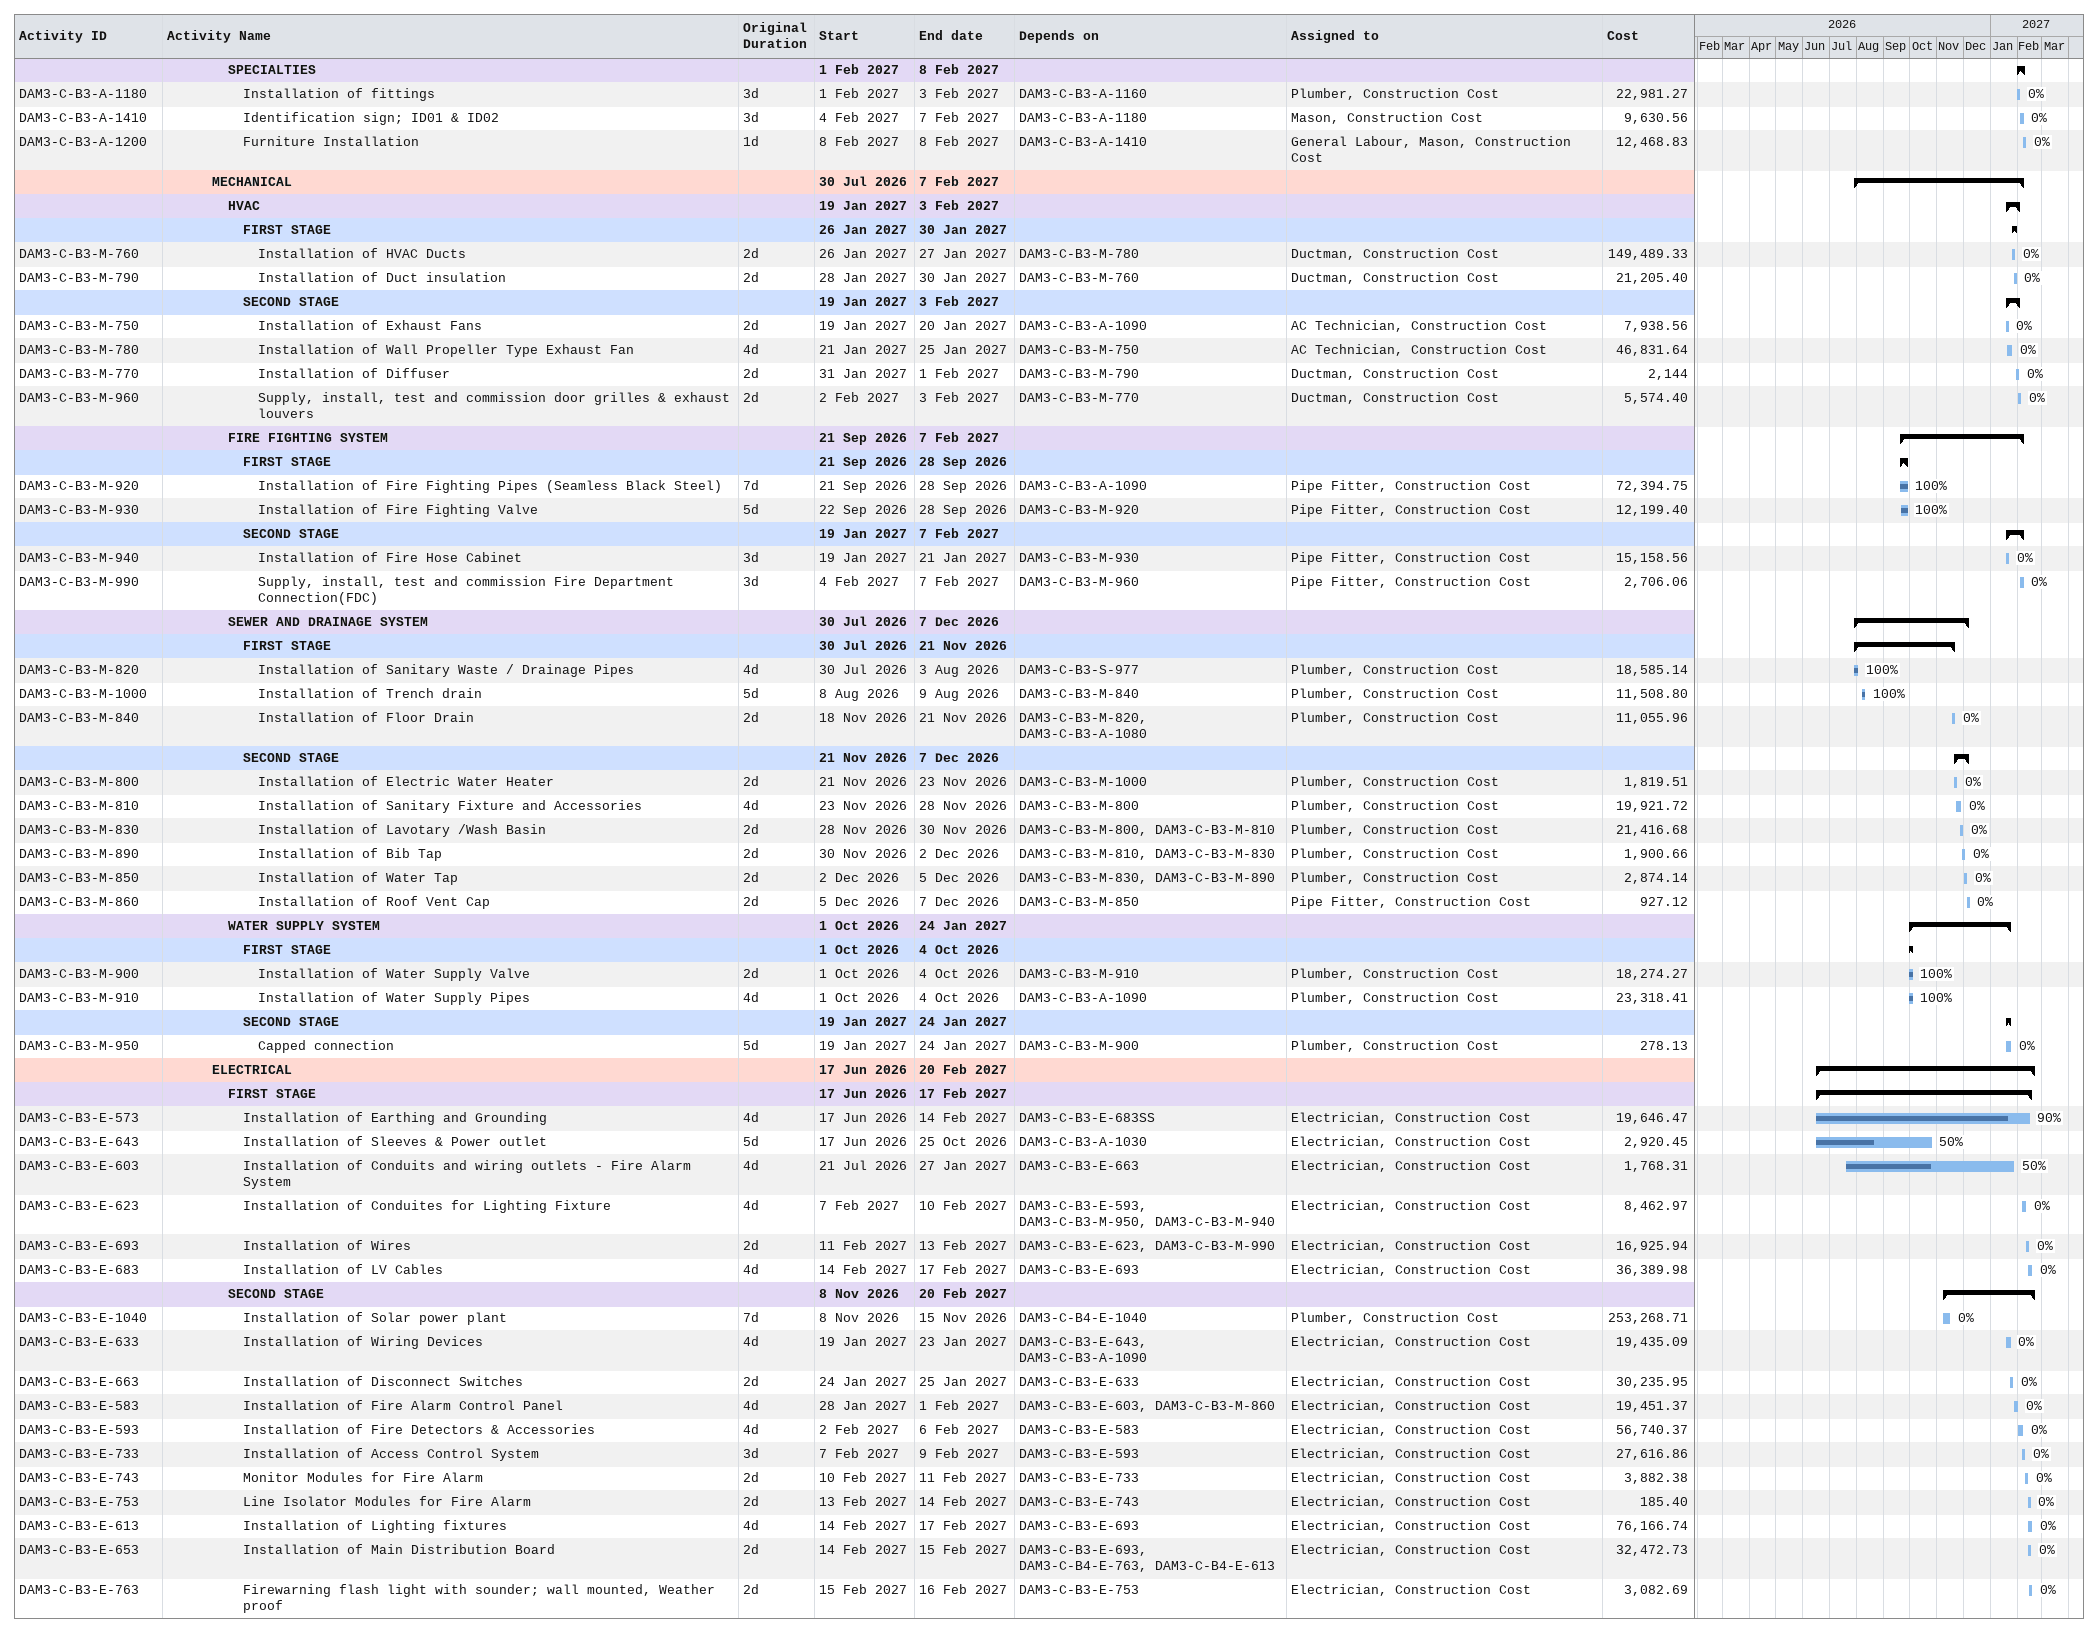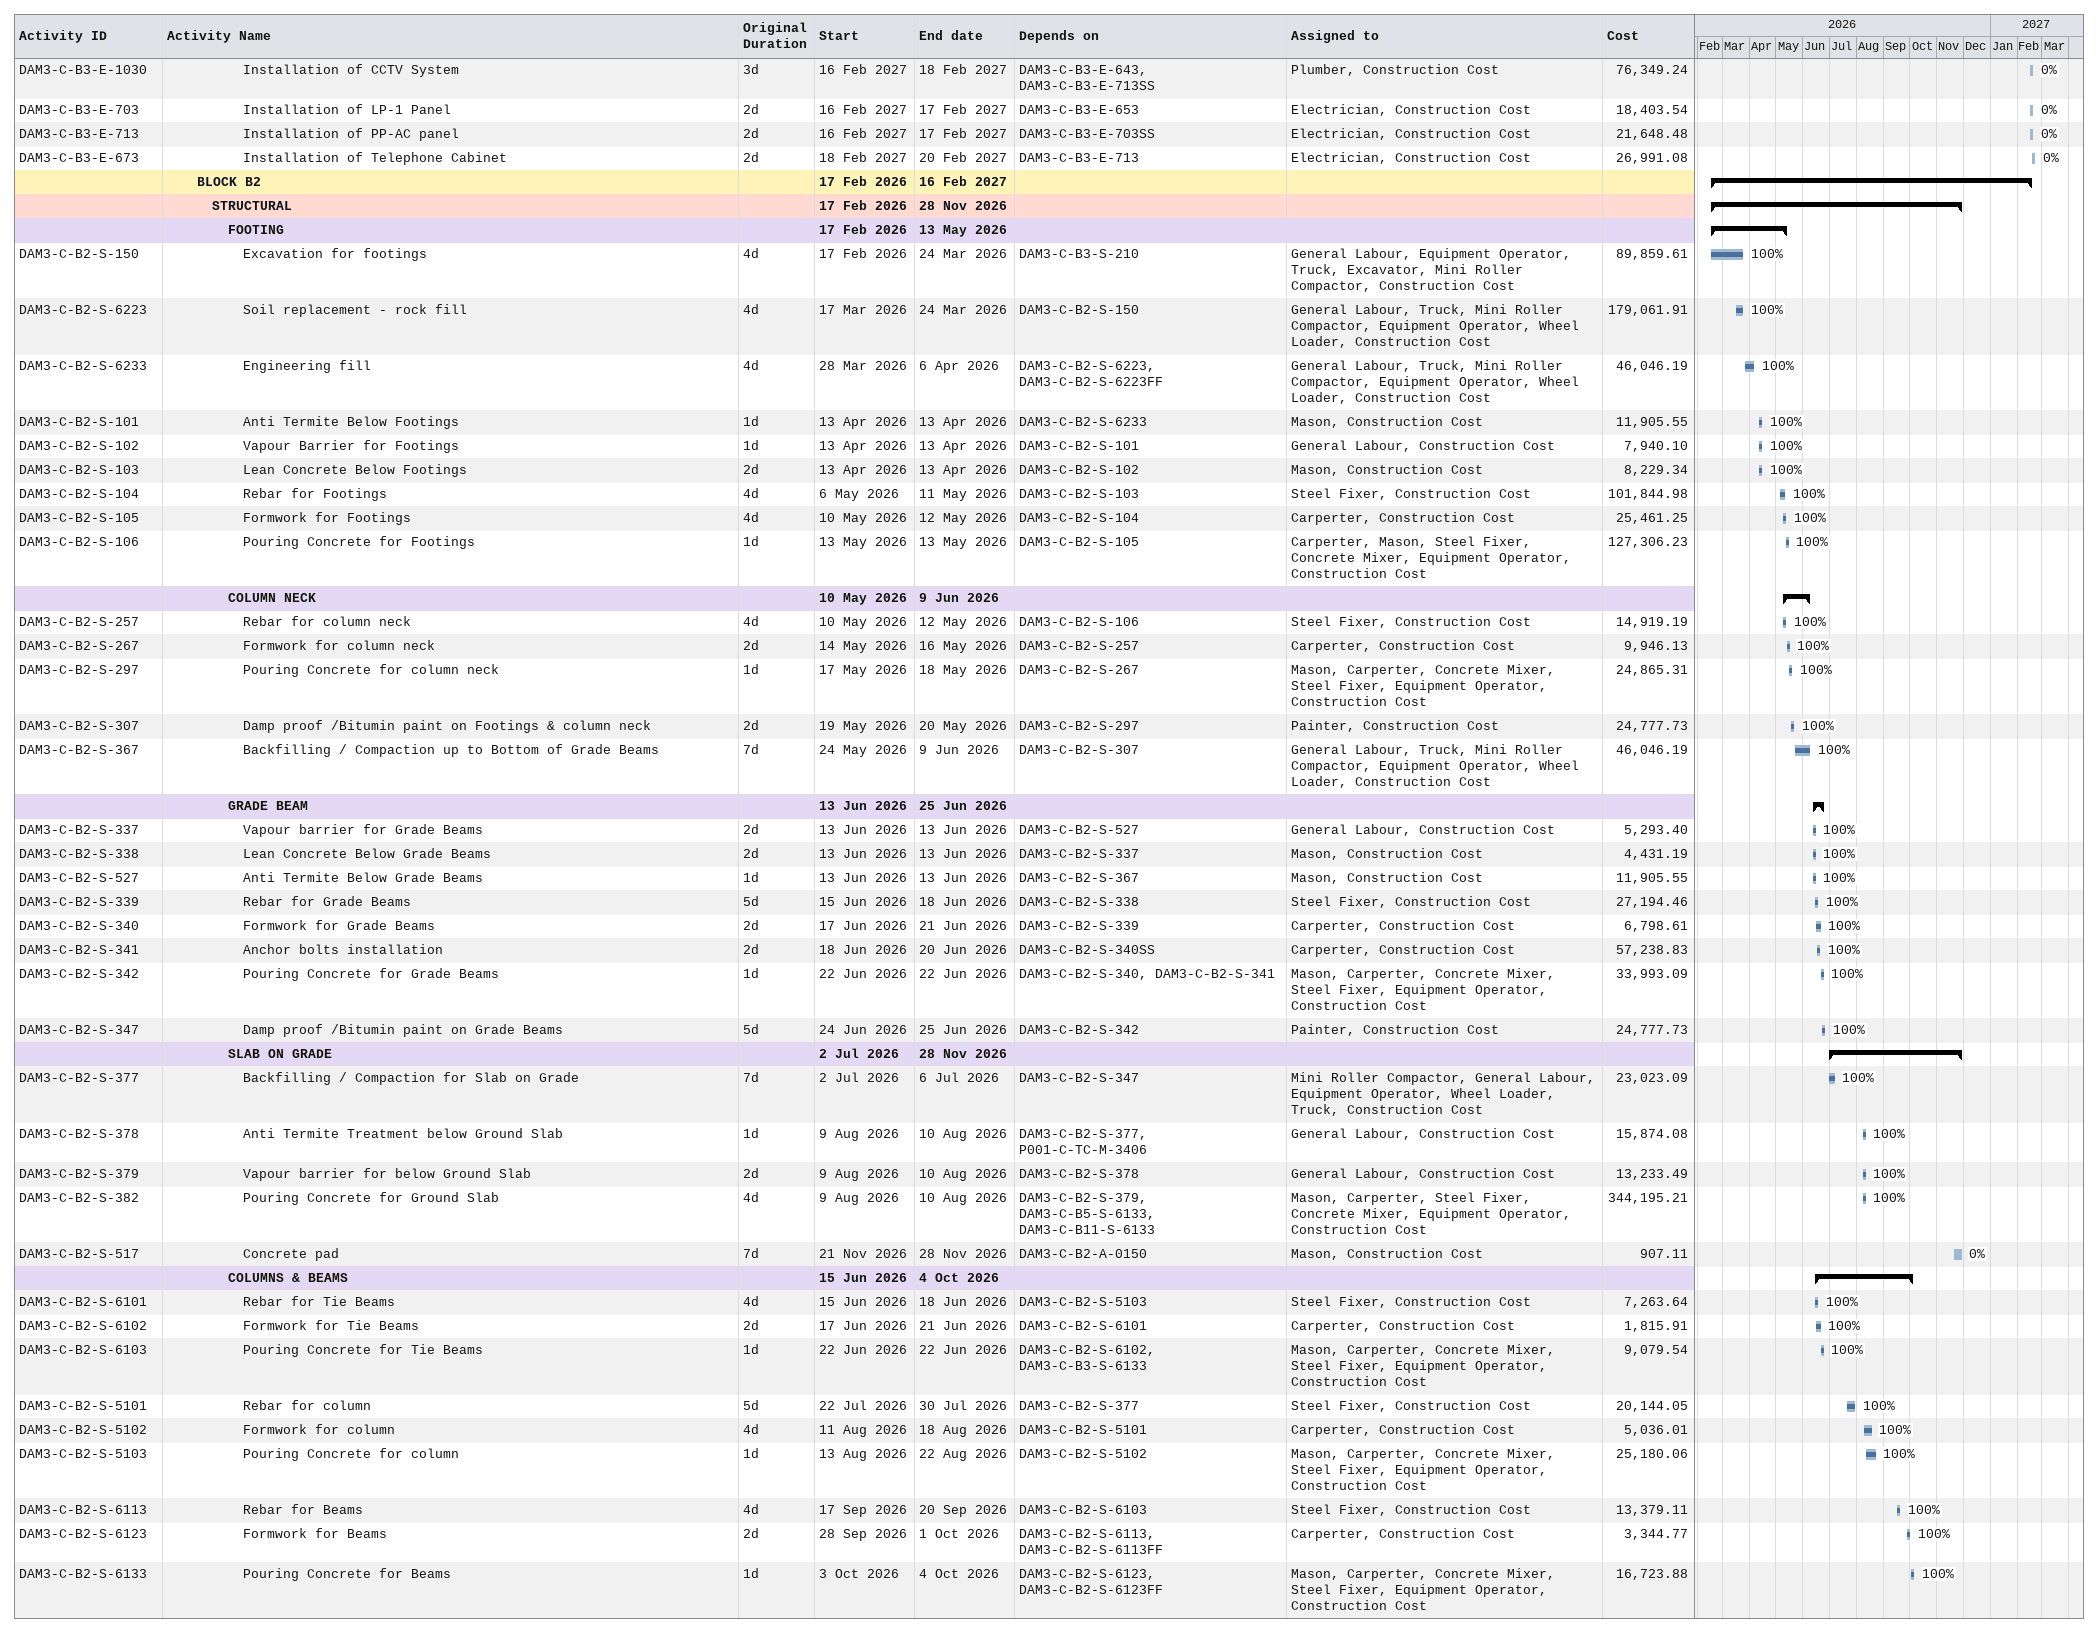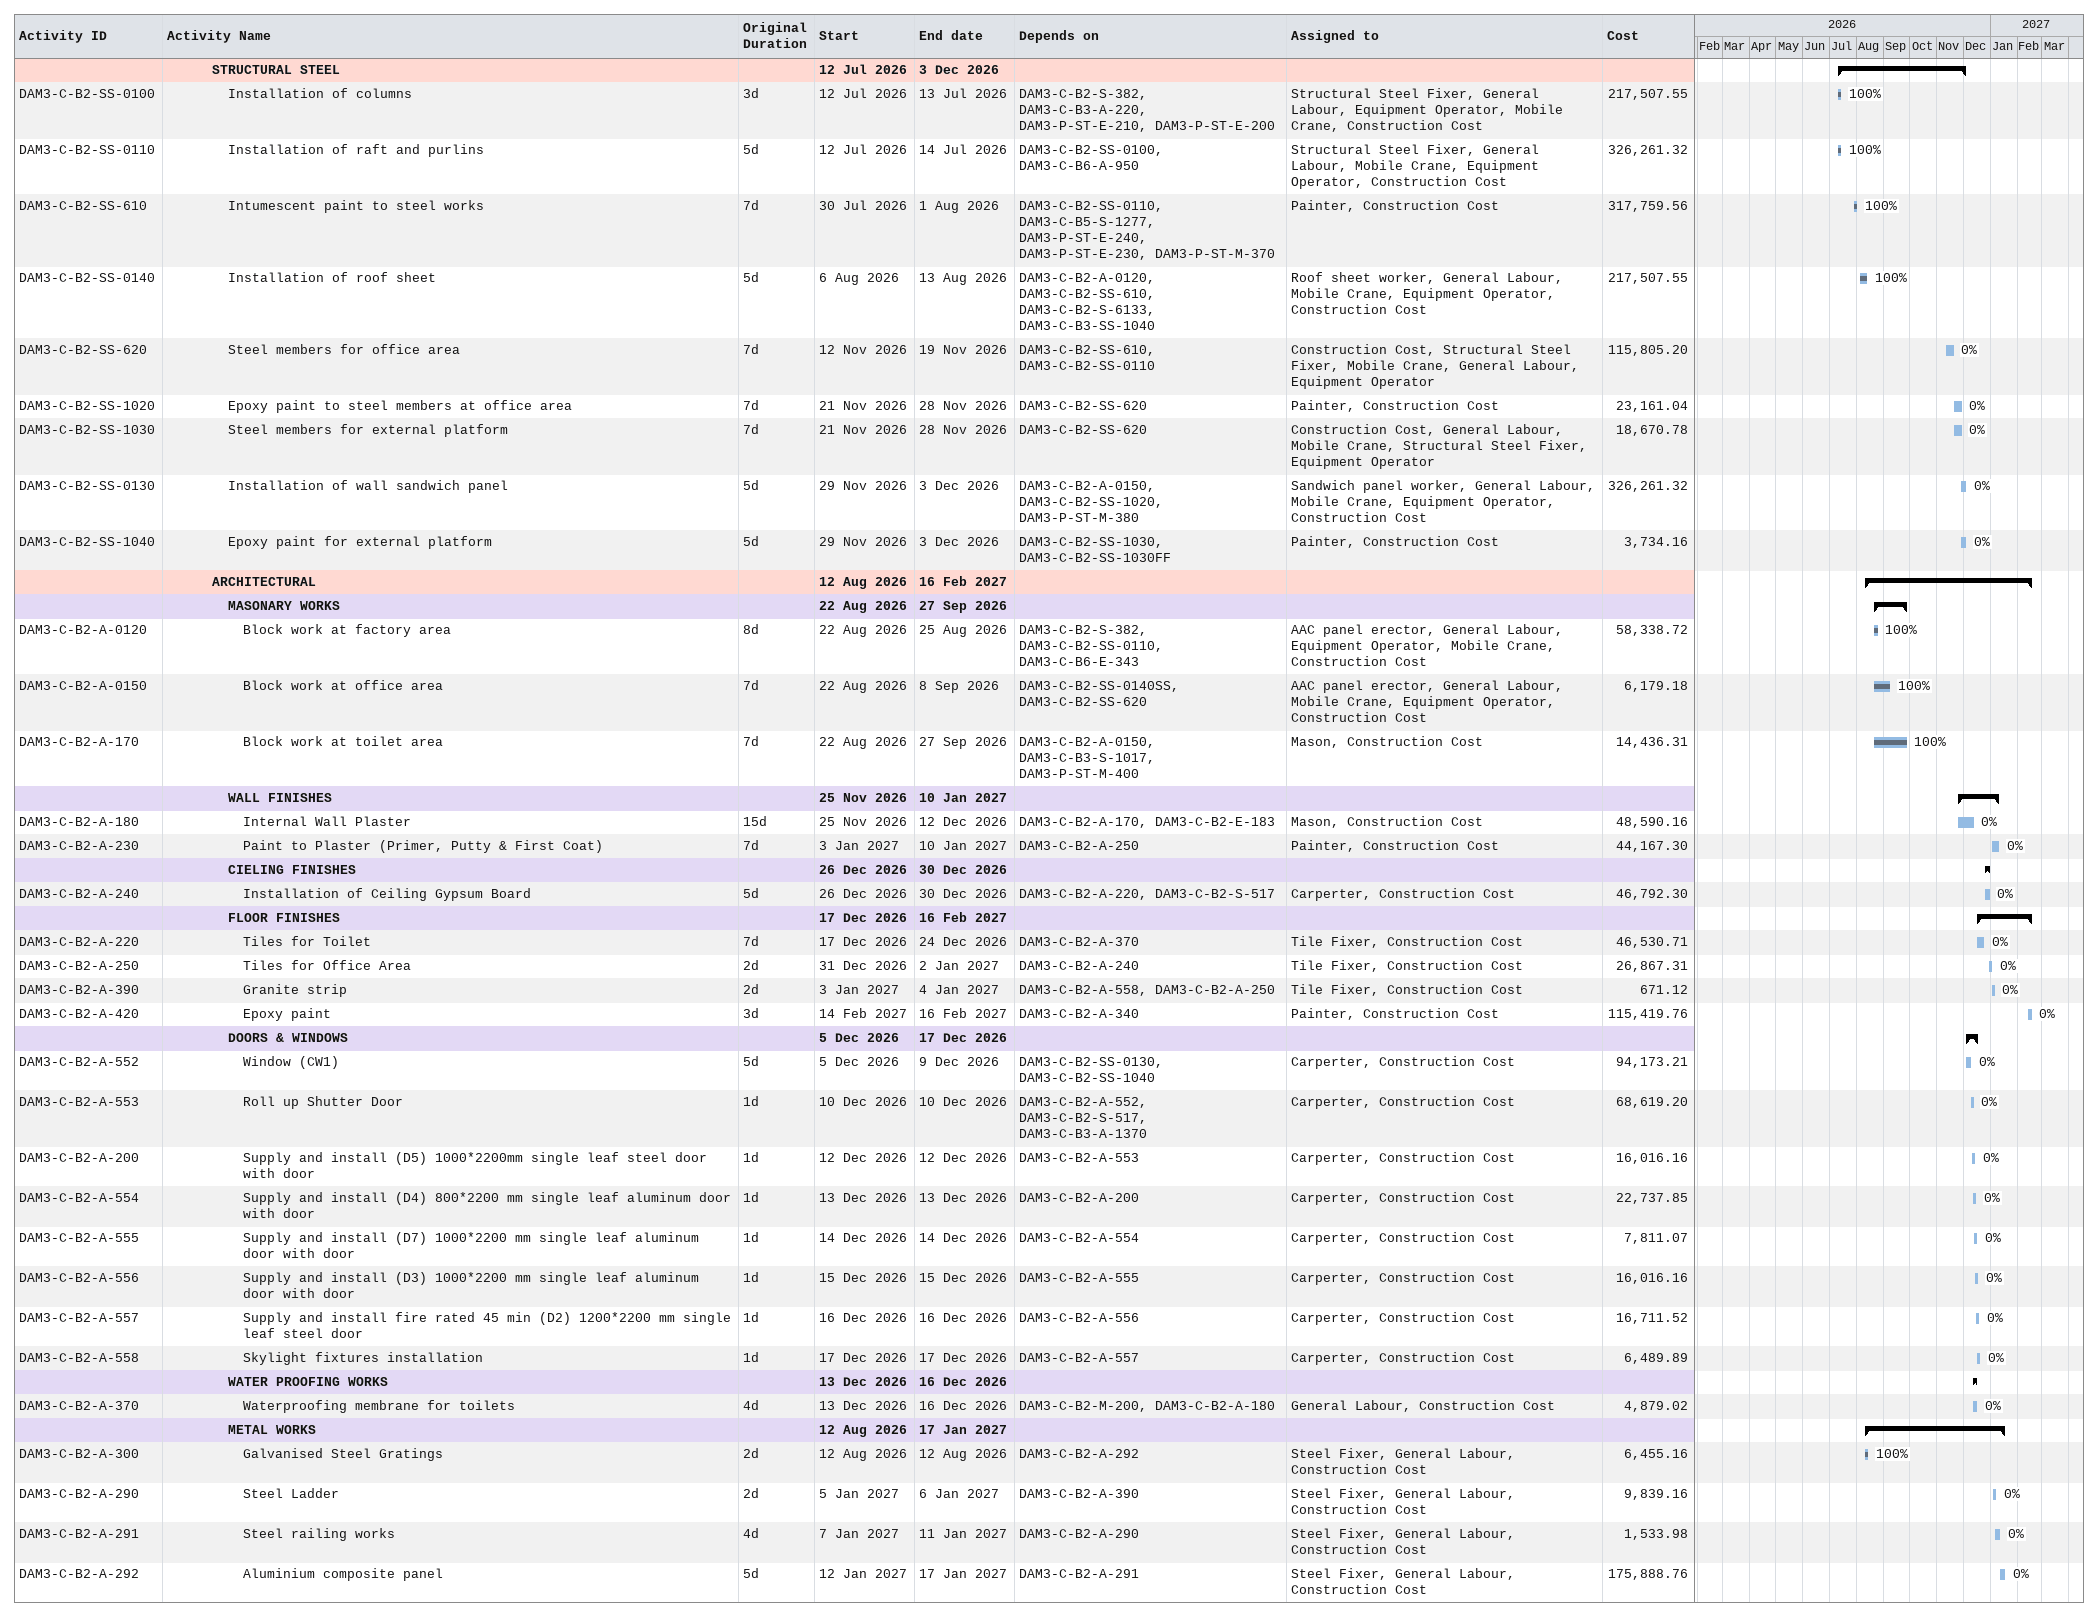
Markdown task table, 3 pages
| ID | Level | Task | Original duration | Start | Finish | Predecessors | Resources | % complete | Cost |
|---|---|---|---|---|---|---|---|---|---|
|  | 5 | **SPECIALTIES** |  | 2027-02-01 | 2027-02-08 |  |  |  |  |
| DAM3-C-B3-A-1180 | 6 | Installation of fittings | 3d | 2027-02-01 | 2027-02-03 | DAM3-C-B3-A-1160 | Plumber, Construction Cost | 0 | 22981.27 |
| DAM3-C-B3-A-1410 | 6 | Identification sign; ID01 & ID02 | 3d | 2027-02-04 | 2027-02-07 | DAM3-C-B3-A-1180 | Mason, Construction Cost | 0 | 9630.56 |
| DAM3-C-B3-A-1200 | 6 | Furniture Installation | 1d | 2027-02-08 | 2027-02-08 | DAM3-C-B3-A-1410 | General Labour, Mason, Construction Cost | 0 | 12468.83 |
|  | 4 | **MECHANICAL** |  | 2026-07-30 | 2027-02-07 |  |  |  |  |
|  | 5 | **HVAC** |  | 2027-01-19 | 2027-02-03 |  |  |  |  |
|  | 6 | **FIRST STAGE** |  | 2027-01-26 | 2027-01-30 |  |  |  |  |
| DAM3-C-B3-M-760 | 7 | Installation of HVAC Ducts | 2d | 2027-01-26 | 2027-01-27 | DAM3-C-B3-M-780 | Ductman, Construction Cost | 0 | 149489.33 |
| DAM3-C-B3-M-790 | 7 | Installation of Duct insulation | 2d | 2027-01-28 | 2027-01-30 | DAM3-C-B3-M-760 | Ductman, Construction Cost | 0 | 21205.40 |
|  | 6 | **SECOND STAGE** |  | 2027-01-19 | 2027-02-03 |  |  |  |  |
| DAM3-C-B3-M-750 | 7 | Installation of Exhaust Fans | 2d | 2027-01-19 | 2027-01-20 | DAM3-C-B3-A-1090 | AC Technician, Construction Cost | 0 | 7938.56 |
| DAM3-C-B3-M-780 | 7 | Installation of Wall Propeller Type Exhaust Fan | 4d | 2027-01-21 | 2027-01-25 | DAM3-C-B3-M-750 | AC Technician, Construction Cost | 0 | 46831.64 |
| DAM3-C-B3-M-770 | 7 | Installation of Diffuser | 2d | 2027-01-31 | 2027-02-01 | DAM3-C-B3-M-790 | Ductman, Construction Cost | 0 | 2144 |
| DAM3-C-B3-M-960 | 7 | Supply, install, test and commission door grilles & exhaust louvers | 2d | 2027-02-02 | 2027-02-03 | DAM3-C-B3-M-770 | Ductman, Construction Cost | 0 | 5574.40 |
|  | 5 | **FIRE FIGHTING SYSTEM** |  | 2026-09-21 | 2027-02-07 |  |  |  |  |
|  | 6 | **FIRST STAGE** |  | 2026-09-21 | 2026-09-28 |  |  |  |  |
| DAM3-C-B3-M-920 | 7 | Installation of Fire Fighting Pipes (Seamless Black Steel) | 7d | 2026-09-21 | 2026-09-28 | DAM3-C-B3-A-1090 | Pipe Fitter, Construction Cost | 100 | 72394.75 |
| DAM3-C-B3-M-930 | 7 | Installation of Fire Fighting Valve | 5d | 2026-09-22 | 2026-09-28 | DAM3-C-B3-M-920 | Pipe Fitter, Construction Cost | 100 | 12199.40 |
|  | 6 | **SECOND STAGE** |  | 2027-01-19 | 2027-02-07 |  |  |  |  |
| DAM3-C-B3-M-940 | 7 | Installation of Fire Hose Cabinet | 3d | 2027-01-19 | 2027-01-21 | DAM3-C-B3-M-930 | Pipe Fitter, Construction Cost | 0 | 15158.56 |
| DAM3-C-B3-M-990 | 7 | Supply, install, test and commission Fire Department Connection(FDC) | 3d | 2027-02-04 | 2027-02-07 | DAM3-C-B3-M-960 | Pipe Fitter, Construction Cost | 0 | 2706.06 |
|  | 5 | **SEWER AND DRAINAGE SYSTEM** |  | 2026-07-30 | 2026-12-07 |  |  |  |  |
|  | 6 | **FIRST STAGE** |  | 2026-07-30 | 2026-11-21 |  |  |  |  |
| DAM3-C-B3-M-820 | 7 | Installation of Sanitary Waste / Drainage Pipes | 4d | 2026-07-30 | 2026-08-03 | DAM3-C-B3-S-977 | Plumber, Construction Cost | 100 | 18585.14 |
| DAM3-C-B3-M-1000 | 7 | Installation of Trench drain | 5d | 2026-08-08 | 2026-08-09 | DAM3-C-B3-M-840 | Plumber, Construction Cost | 100 | 11508.80 |
| DAM3-C-B3-M-840 | 7 | Installation of Floor Drain | 2d | 2026-11-18 | 2026-11-21 | DAM3-C-B3-M-820, DAM3-C-B3-A-1080 | Plumber, Construction Cost | 0 | 11055.96 |
|  | 6 | **SECOND STAGE** |  | 2026-11-21 | 2026-12-07 |  |  |  |  |
| DAM3-C-B3-M-800 | 7 | Installation of Electric Water Heater | 2d | 2026-11-21 | 2026-11-23 | DAM3-C-B3-M-1000 | Plumber, Construction Cost | 0 | 1819.51 |
| DAM3-C-B3-M-810 | 7 | Installation of Sanitary Fixture and Accessories | 4d | 2026-11-23 | 2026-11-28 | DAM3-C-B3-M-800 | Plumber, Construction Cost | 0 | 19921.72 |
| DAM3-C-B3-M-830 | 7 | Installation of Lavotary /Wash Basin | 2d | 2026-11-28 | 2026-11-30 | DAM3-C-B3-M-800, DAM3-C-B3-M-810 | Plumber, Construction Cost | 0 | 21416.68 |
| DAM3-C-B3-M-890 | 7 | Installation of Bib Tap | 2d | 2026-11-30 | 2026-12-02 | DAM3-C-B3-M-810, DAM3-C-B3-M-830 | Plumber, Construction Cost | 0 | 1900.66 |
| DAM3-C-B3-M-850 | 7 | Installation of Water Tap | 2d | 2026-12-02 | 2026-12-05 | DAM3-C-B3-M-830, DAM3-C-B3-M-890 | Plumber, Construction Cost | 0 | 2874.14 |
| DAM3-C-B3-M-860 | 7 | Installation of Roof Vent Cap | 2d | 2026-12-05 | 2026-12-07 | DAM3-C-B3-M-850 | Pipe Fitter, Construction Cost | 0 | 927.12 |
|  | 5 | **WATER SUPPLY SYSTEM** |  | 2026-10-01 | 2027-01-24 |  |  |  |  |
|  | 6 | **FIRST STAGE** |  | 2026-10-01 | 2026-10-04 |  |  |  |  |
| DAM3-C-B3-M-900 | 7 | Installation of Water Supply Valve | 2d | 2026-10-01 | 2026-10-04 | DAM3-C-B3-M-910 | Plumber, Construction Cost | 100 | 18274.27 |
| DAM3-C-B3-M-910 | 7 | Installation of Water Supply Pipes | 4d | 2026-10-01 | 2026-10-04 | DAM3-C-B3-A-1090 | Plumber, Construction Cost | 100 | 23318.41 |
|  | 6 | **SECOND STAGE** |  | 2027-01-19 | 2027-01-24 |  |  |  |  |
| DAM3-C-B3-M-950 | 7 | Capped connection | 5d | 2027-01-19 | 2027-01-24 | DAM3-C-B3-M-900 | Plumber, Construction Cost | 0 | 278.13 |
|  | 4 | **ELECTRICAL** |  | 2026-06-17 | 2027-02-20 |  |  |  |  |
|  | 5 | **FIRST STAGE** |  | 2026-06-17 | 2027-02-17 |  |  |  |  |
| DAM3-C-B3-E-573 | 6 | Installation of Earthing and Grounding | 4d | 2026-06-17 | 2027-02-14 | DAM3-C-B3-E-683SS | Electrician, Construction Cost | 90 | 19646.47 |
| DAM3-C-B3-E-643 | 6 | Installation of Sleeves & Power outlet | 5d | 2026-06-17 | 2026-10-25 | DAM3-C-B3-A-1030 | Electrician, Construction Cost | 50 | 2920.45 |
| DAM3-C-B3-E-603 | 6 | Installation of Conduits and wiring outlets - Fire Alarm System | 4d | 2026-07-21 | 2027-01-27 | DAM3-C-B3-E-663 | Electrician, Construction Cost | 50 | 1768.31 |
| DAM3-C-B3-E-623 | 6 | Installation of Conduites for Lighting Fixture | 4d | 2027-02-07 | 2027-02-10 | DAM3-C-B3-E-593, DAM3-C-B3-M-950, DAM3-C-B3-M-940 | Electrician, Construction Cost | 0 | 8462.97 |
| DAM3-C-B3-E-693 | 6 | Installation of Wires | 2d | 2027-02-11 | 2027-02-13 | DAM3-C-B3-E-623, DAM3-C-B3-M-990 | Electrician, Construction Cost | 0 | 16925.94 |
| DAM3-C-B3-E-683 | 6 | Installation of LV Cables | 4d | 2027-02-14 | 2027-02-17 | DAM3-C-B3-E-693 | Electrician, Construction Cost | 0 | 36389.98 |
|  | 5 | **SECOND STAGE** |  | 2026-11-08 | 2027-02-20 |  |  |  |  |
| DAM3-C-B3-E-1040 | 6 | Installation of Solar power plant | 7d | 2026-11-08 | 2026-11-15 | DAM3-C-B4-E-1040 | Plumber, Construction Cost | 0 | 253268.71 |
| DAM3-C-B3-E-633 | 6 | Installation of Wiring Devices | 4d | 2027-01-19 | 2027-01-23 | DAM3-C-B3-E-643, DAM3-C-B3-A-1090 | Electrician, Construction Cost | 0 | 19435.09 |
| DAM3-C-B3-E-663 | 6 | Installation of Disconnect Switches | 2d | 2027-01-24 | 2027-01-25 | DAM3-C-B3-E-633 | Electrician, Construction Cost | 0 | 30235.95 |
| DAM3-C-B3-E-583 | 6 | Installation of Fire Alarm Control Panel | 4d | 2027-01-28 | 2027-02-01 | DAM3-C-B3-E-603, DAM3-C-B3-M-860 | Electrician, Construction Cost | 0 | 19451.37 |
| DAM3-C-B3-E-593 | 6 | Installation of Fire Detectors & Accessories | 4d | 2027-02-02 | 2027-02-06 | DAM3-C-B3-E-583 | Electrician, Construction Cost | 0 | 56740.37 |
| DAM3-C-B3-E-733 | 6 | Installation of Access Control System | 3d | 2027-02-07 | 2027-02-09 | DAM3-C-B3-E-593 | Electrician, Construction Cost | 0 | 27616.86 |
| DAM3-C-B3-E-743 | 6 | Monitor Modules for Fire Alarm | 2d | 2027-02-10 | 2027-02-11 | DAM3-C-B3-E-733 | Electrician, Construction Cost | 0 | 3882.38 |
| DAM3-C-B3-E-753 | 6 | Line Isolator Modules for Fire Alarm | 2d | 2027-02-13 | 2027-02-14 | DAM3-C-B3-E-743 | Electrician, Construction Cost | 0 | 185.40 |
| DAM3-C-B3-E-613 | 6 | Installation of Lighting fixtures | 4d | 2027-02-14 | 2027-02-17 | DAM3-C-B3-E-693 | Electrician, Construction Cost | 0 | 76166.74 |
| DAM3-C-B3-E-653 | 6 | Installation of Main Distribution Board | 2d | 2027-02-14 | 2027-02-15 | DAM3-C-B3-E-693, DAM3-C-B4-E-763, DAM3-C-B4-E-613 | Electrician, Construction Cost | 0 | 32472.73 |
| DAM3-C-B3-E-763 | 6 | Firewarning flash light with sounder; wall mounted, Weather proof | 2d | 2027-02-15 | 2027-02-16 | DAM3-C-B3-E-753 | Electrician, Construction Cost | 0 | 3082.69 |
| DAM3-C-B3-E-1030 | 6 | Installation of CCTV System | 3d | 2027-02-16 | 2027-02-18 | DAM3-C-B3-E-643, DAM3-C-B3-E-713SS | Plumber, Construction Cost | 0 | 76349.24 |
| DAM3-C-B3-E-703 | 6 | Installation of LP-1 Panel | 2d | 2027-02-16 | 2027-02-17 | DAM3-C-B3-E-653 | Electrician, Construction Cost | 0 | 18403.54 |
| DAM3-C-B3-E-713 | 6 | Installation of PP-AC panel | 2d | 2027-02-16 | 2027-02-17 | DAM3-C-B3-E-703SS | Electrician, Construction Cost | 0 | 21648.48 |
| DAM3-C-B3-E-673 | 6 | Installation of Telephone Cabinet | 2d | 2027-02-18 | 2027-02-20 | DAM3-C-B3-E-713 | Electrician, Construction Cost | 0 | 26991.08 |
|  | 3 | **BLOCK B2** |  | 2026-02-17 | 2027-02-16 |  |  |  |  |
|  | 4 | **STRUCTURAL** |  | 2026-02-17 | 2026-11-28 |  |  |  |  |
|  | 5 | **FOOTING** |  | 2026-02-17 | 2026-05-13 |  |  |  |  |
| DAM3-C-B2-S-150 | 6 | Excavation for footings | 4d | 2026-02-17 | 2026-03-24 | DAM3-C-B3-S-210 | General Labour, Equipment Operator, Truck, Excavator, Mini Roller Compactor, Construction Cost | 100 | 89859.61 |
| DAM3-C-B2-S-6223 | 6 | Soil replacement - rock fill | 4d | 2026-03-17 | 2026-03-24 | DAM3-C-B2-S-150 | General Labour, Truck, Mini Roller Compactor, Equipment Operator, Wheel Loader, Construction Cost | 100 | 179061.91 |
| DAM3-C-B2-S-6233 | 6 | Engineering fill | 4d | 2026-03-28 | 2026-04-06 | DAM3-C-B2-S-6223, DAM3-C-B2-S-6223FF | General Labour, Truck, Mini Roller Compactor, Equipment Operator, Wheel Loader, Construction Cost | 100 | 46046.19 |
| DAM3-C-B2-S-101 | 6 | Anti Termite Below Footings | 1d | 2026-04-13 | 2026-04-13 | DAM3-C-B2-S-6233 | Mason, Construction Cost | 100 | 11905.55 |
| DAM3-C-B2-S-102 | 6 | Vapour Barrier for Footings | 1d | 2026-04-13 | 2026-04-13 | DAM3-C-B2-S-101 | General Labour, Construction Cost | 100 | 7940.10 |
| DAM3-C-B2-S-103 | 6 | Lean Concrete Below Footings | 2d | 2026-04-13 | 2026-04-13 | DAM3-C-B2-S-102 | Mason, Construction Cost | 100 | 8229.34 |
| DAM3-C-B2-S-104 | 6 | Rebar for Footings | 4d | 2026-05-06 | 2026-05-11 | DAM3-C-B2-S-103 | Steel Fixer, Construction Cost | 100 | 101844.98 |
| DAM3-C-B2-S-105 | 6 | Formwork for Footings | 4d | 2026-05-10 | 2026-05-12 | DAM3-C-B2-S-104 | Carperter, Construction Cost | 100 | 25461.25 |
| DAM3-C-B2-S-106 | 6 | Pouring Concrete for Footings | 1d | 2026-05-13 | 2026-05-13 | DAM3-C-B2-S-105 | Carperter, Mason, Steel Fixer, Concrete Mixer, Equipment Operator, Construction Cost | 100 | 127306.23 |
|  | 5 | **COLUMN NECK** |  | 2026-05-10 | 2026-06-09 |  |  |  |  |
| DAM3-C-B2-S-257 | 6 | Rebar for column neck | 4d | 2026-05-10 | 2026-05-12 | DAM3-C-B2-S-106 | Steel Fixer, Construction Cost | 100 | 14919.19 |
| DAM3-C-B2-S-267 | 6 | Formwork for column neck | 2d | 2026-05-14 | 2026-05-16 | DAM3-C-B2-S-257 | Carperter, Construction Cost | 100 | 9946.13 |
| DAM3-C-B2-S-297 | 6 | Pouring Concrete for column neck | 1d | 2026-05-17 | 2026-05-18 | DAM3-C-B2-S-267 | Mason, Carperter, Concrete Mixer, Steel Fixer, Equipment Operator, Construction Cost | 100 | 24865.31 |
| DAM3-C-B2-S-307 | 6 | Damp proof /Bitumin paint on Footings & column neck | 2d | 2026-05-19 | 2026-05-20 | DAM3-C-B2-S-297 | Painter, Construction Cost | 100 | 24777.73 |
| DAM3-C-B2-S-367 | 6 | Backfilling / Compaction up to Bottom of Grade Beams | 7d | 2026-05-24 | 2026-06-09 | DAM3-C-B2-S-307 | General Labour, Truck, Mini Roller Compactor, Equipment Operator, Wheel Loader, Construction Cost | 100 | 46046.19 |
|  | 5 | **GRADE BEAM** |  | 2026-06-13 | 2026-06-25 |  |  |  |  |
| DAM3-C-B2-S-337 | 6 | Vapour barrier for Grade Beams | 2d | 2026-06-13 | 2026-06-13 | DAM3-C-B2-S-527 | General Labour, Construction Cost | 100 | 5293.40 |
| DAM3-C-B2-S-338 | 6 | Lean Concrete Below Grade Beams | 2d | 2026-06-13 | 2026-06-13 | DAM3-C-B2-S-337 | Mason, Construction Cost | 100 | 4431.19 |
| DAM3-C-B2-S-527 | 6 | Anti Termite Below Grade Beams | 1d | 2026-06-13 | 2026-06-13 | DAM3-C-B2-S-367 | Mason, Construction Cost | 100 | 11905.55 |
| DAM3-C-B2-S-339 | 6 | Rebar for Grade Beams | 5d | 2026-06-15 | 2026-06-18 | DAM3-C-B2-S-338 | Steel Fixer, Construction Cost | 100 | 27194.46 |
| DAM3-C-B2-S-340 | 6 | Formwork for Grade Beams | 2d | 2026-06-17 | 2026-06-21 | DAM3-C-B2-S-339 | Carperter, Construction Cost | 100 | 6798.61 |
| DAM3-C-B2-S-341 | 6 | Anchor bolts installation | 2d | 2026-06-18 | 2026-06-20 | DAM3-C-B2-S-340SS | Carperter, Construction Cost | 100 | 57238.83 |
| DAM3-C-B2-S-342 | 6 | Pouring Concrete for Grade Beams | 1d | 2026-06-22 | 2026-06-22 | DAM3-C-B2-S-340, DAM3-C-B2-S-341 | Mason, Carperter, Concrete Mixer, Steel Fixer, Equipment Operator, Construction Cost | 100 | 33993.09 |
| DAM3-C-B2-S-347 | 6 | Damp proof /Bitumin paint on Grade Beams | 5d | 2026-06-24 | 2026-06-25 | DAM3-C-B2-S-342 | Painter, Construction Cost | 100 | 24777.73 |
|  | 5 | **SLAB ON GRADE** |  | 2026-07-02 | 2026-11-28 |  |  |  |  |
| DAM3-C-B2-S-377 | 6 | Backfilling / Compaction for Slab on Grade | 7d | 2026-07-02 | 2026-07-06 | DAM3-C-B2-S-347 | Mini Roller Compactor, General Labour, Equipment Operator, Wheel Loader, Truck, Construction Cost | 100 | 23023.09 |
| DAM3-C-B2-S-378 | 6 | Anti Termite Treatment below Ground Slab | 1d | 2026-08-09 | 2026-08-10 | DAM3-C-B2-S-377, P001-C-TC-M-3406 | General Labour, Construction Cost | 100 | 15874.08 |
| DAM3-C-B2-S-379 | 6 | Vapour barrier for below Ground Slab | 2d | 2026-08-09 | 2026-08-10 | DAM3-C-B2-S-378 | General Labour, Construction Cost | 100 | 13233.49 |
| DAM3-C-B2-S-382 | 6 | Pouring Concrete for Ground Slab | 4d | 2026-08-09 | 2026-08-10 | DAM3-C-B2-S-379, DAM3-C-B5-S-6133, DAM3-C-B11-S-6133 | Mason, Carperter, Steel Fixer, Concrete Mixer, Equipment Operator, Construction Cost | 100 | 344195.21 |
| DAM3-C-B2-S-517 | 6 | Concrete pad | 7d | 2026-11-21 | 2026-11-28 | DAM3-C-B2-A-0150 | Mason, Construction Cost | 0 | 907.11 |
|  | 5 | **COLUMNS & BEAMS** |  | 2026-06-15 | 2026-10-04 |  |  |  |  |
| DAM3-C-B2-S-6101 | 6 | Rebar for Tie Beams | 4d | 2026-06-15 | 2026-06-18 | DAM3-C-B2-S-5103 | Steel Fixer, Construction Cost | 100 | 7263.64 |
| DAM3-C-B2-S-6102 | 6 | Formwork for Tie Beams | 2d | 2026-06-17 | 2026-06-21 | DAM3-C-B2-S-6101 | Carperter, Construction Cost | 100 | 1815.91 |
| DAM3-C-B2-S-6103 | 6 | Pouring Concrete for Tie Beams | 1d | 2026-06-22 | 2026-06-22 | DAM3-C-B2-S-6102, DAM3-C-B3-S-6133 | Mason, Carperter, Concrete Mixer, Steel Fixer, Equipment Operator, Construction Cost | 100 | 9079.54 |
| DAM3-C-B2-S-5101 | 6 | Rebar for column | 5d | 2026-07-22 | 2026-07-30 | DAM3-C-B2-S-377 | Steel Fixer, Construction Cost | 100 | 20144.05 |
| DAM3-C-B2-S-5102 | 6 | Formwork for column | 4d | 2026-08-11 | 2026-08-18 | DAM3-C-B2-S-5101 | Carperter, Construction Cost | 100 | 5036.01 |
| DAM3-C-B2-S-5103 | 6 | Pouring Concrete for column | 1d | 2026-08-13 | 2026-08-22 | DAM3-C-B2-S-5102 | Mason, Carperter, Concrete Mixer, Steel Fixer, Equipment Operator, Construction Cost | 100 | 25180.06 |
| DAM3-C-B2-S-6113 | 6 | Rebar for Beams | 4d | 2026-09-17 | 2026-09-20 | DAM3-C-B2-S-6103 | Steel Fixer, Construction Cost | 100 | 13379.11 |
| DAM3-C-B2-S-6123 | 6 | Formwork for Beams | 2d | 2026-09-28 | 2026-10-01 | DAM3-C-B2-S-6113, DAM3-C-B2-S-6113FF | Carperter, Construction Cost | 100 | 3344.77 |
| DAM3-C-B2-S-6133 | 6 | Pouring Concrete for Beams | 1d | 2026-10-03 | 2026-10-04 | DAM3-C-B2-S-6123, DAM3-C-B2-S-6123FF | Mason, Carperter, Concrete Mixer, Steel Fixer, Equipment Operator, Construction Cost | 100 | 16723.88 |
|  | 4 | **STRUCTURAL STEEL** |  | 2026-07-12 | 2026-12-03 |  |  |  |  |
| DAM3-C-B2-SS-0100 | 5 | Installation of columns | 3d | 2026-07-12 | 2026-07-13 | DAM3-C-B2-S-382, DAM3-C-B3-A-220, DAM3-P-ST-E-210, DAM3-P-ST-E-200 | Structural Steel Fixer, General Labour, Equipment Operator, Mobile Crane, Construction Cost | 100 | 217507.55 |
| DAM3-C-B2-SS-0110 | 5 | Installation of raft and purlins | 5d | 2026-07-12 | 2026-07-14 | DAM3-C-B2-SS-0100, DAM3-C-B6-A-950 | Structural Steel Fixer, General Labour, Mobile Crane, Equipment Operator, Construction Cost | 100 | 326261.32 |
| DAM3-C-B2-SS-610 | 5 | Intumescent paint to steel works | 7d | 2026-07-30 | 2026-08-01 | DAM3-C-B2-SS-0110, DAM3-C-B5-S-1277, DAM3-P-ST-E-240, DAM3-P-ST-E-230, DAM3-P-ST-M-370 | Painter, Construction Cost | 100 | 317759.56 |
| DAM3-C-B2-SS-0140 | 5 | Installation of roof sheet | 5d | 2026-08-06 | 2026-08-13 | DAM3-C-B2-A-0120, DAM3-C-B2-SS-610, DAM3-C-B2-S-6133, DAM3-C-B3-SS-1040 | Roof sheet worker, General Labour, Mobile Crane, Equipment Operator, Construction Cost | 100 | 217507.55 |
| DAM3-C-B2-SS-620 | 5 | Steel members for office area | 7d | 2026-11-12 | 2026-11-19 | DAM3-C-B2-SS-610, DAM3-C-B2-SS-0110 | Construction Cost, Structural Steel Fixer, Mobile Crane, General Labour, Equipment Operator | 0 | 115805.20 |
| DAM3-C-B2-SS-1020 | 5 | Epoxy paint to steel members at office area | 7d | 2026-11-21 | 2026-11-28 | DAM3-C-B2-SS-620 | Painter, Construction Cost | 0 | 23161.04 |
| DAM3-C-B2-SS-1030 | 5 | Steel members for external platform | 7d | 2026-11-21 | 2026-11-28 | DAM3-C-B2-SS-620 | Construction Cost, General Labour, Mobile Crane, Structural Steel Fixer, Equipment Operator | 0 | 18670.78 |
| DAM3-C-B2-SS-0130 | 5 | Installation of wall sandwich panel | 5d | 2026-11-29 | 2026-12-03 | DAM3-C-B2-A-0150, DAM3-C-B2-SS-1020, DAM3-P-ST-M-380 | Sandwich panel worker, General Labour, Mobile Crane, Equipment Operator, Construction Cost | 0 | 326261.32 |
| DAM3-C-B2-SS-1040 | 5 | Epoxy paint for external platform | 5d | 2026-11-29 | 2026-12-03 | DAM3-C-B2-SS-1030, DAM3-C-B2-SS-1030FF | Painter, Construction Cost | 0 | 3734.16 |
|  | 4 | **ARCHITECTURAL** |  | 2026-08-12 | 2027-02-16 |  |  |  |  |
|  | 5 | **MASONARY WORKS** |  | 2026-08-22 | 2026-09-27 |  |  |  |  |
| DAM3-C-B2-A-0120 | 6 | Block work at factory area | 8d | 2026-08-22 | 2026-08-25 | DAM3-C-B2-S-382, DAM3-C-B2-SS-0110, DAM3-C-B6-E-343 | AAC panel erector, General Labour, Equipment Operator, Mobile Crane, Construction Cost | 100 | 58338.72 |
| DAM3-C-B2-A-0150 | 6 | Block work at office area | 7d | 2026-08-22 | 2026-09-08 | DAM3-C-B2-SS-0140SS, DAM3-C-B2-SS-620 | AAC panel erector, General Labour, Mobile Crane, Equipment Operator, Construction Cost | 100 | 6179.18 |
| DAM3-C-B2-A-170 | 6 | Block work at toilet area | 7d | 2026-08-22 | 2026-09-27 | DAM3-C-B2-A-0150, DAM3-C-B3-S-1017, DAM3-P-ST-M-400 | Mason, Construction Cost | 100 | 14436.31 |
|  | 5 | **WALL FINISHES** |  | 2026-11-25 | 2027-01-10 |  |  |  |  |
| DAM3-C-B2-A-180 | 6 | Internal Wall Plaster | 15d | 2026-11-25 | 2026-12-12 | DAM3-C-B2-A-170, DAM3-C-B2-E-183 | Mason, Construction Cost | 0 | 48590.16 |
| DAM3-C-B2-A-230 | 6 | Paint to Plaster (Primer, Putty & First Coat) | 7d | 2027-01-03 | 2027-01-10 | DAM3-C-B2-A-250 | Painter, Construction Cost | 0 | 44167.30 |
|  | 5 | **CIELING FINISHES** |  | 2026-12-26 | 2026-12-30 |  |  |  |  |
| DAM3-C-B2-A-240 | 6 | Installation of Ceiling Gypsum Board | 5d | 2026-12-26 | 2026-12-30 | DAM3-C-B2-A-220, DAM3-C-B2-S-517 | Carperter, Construction Cost | 0 | 46792.30 |
|  | 5 | **FLOOR FINISHES** |  | 2026-12-17 | 2027-02-16 |  |  |  |  |
| DAM3-C-B2-A-220 | 6 | Tiles for Toilet | 7d | 2026-12-17 | 2026-12-24 | DAM3-C-B2-A-370 | Tile Fixer, Construction Cost | 0 | 46530.71 |
| DAM3-C-B2-A-250 | 6 | Tiles for Office Area | 2d | 2026-12-31 | 2027-01-02 | DAM3-C-B2-A-240 | Tile Fixer, Construction Cost | 0 | 26867.31 |
| DAM3-C-B2-A-390 | 6 | Granite strip | 2d | 2027-01-03 | 2027-01-04 | DAM3-C-B2-A-558, DAM3-C-B2-A-250 | Tile Fixer, Construction Cost | 0 | 671.12 |
| DAM3-C-B2-A-420 | 6 | Epoxy paint | 3d | 2027-02-14 | 2027-02-16 | DAM3-C-B2-A-340 | Painter, Construction Cost | 0 | 115419.76 |
|  | 5 | **DOORS & WINDOWS** |  | 2026-12-05 | 2026-12-17 |  |  |  |  |
| DAM3-C-B2-A-552 | 6 | Window (CW1) | 5d | 2026-12-05 | 2026-12-09 | DAM3-C-B2-SS-0130, DAM3-C-B2-SS-1040 | Carperter, Construction Cost | 0 | 94173.21 |
| DAM3-C-B2-A-553 | 6 | Roll up Shutter Door | 1d | 2026-12-10 | 2026-12-10 | DAM3-C-B2-A-552, DAM3-C-B2-S-517, DAM3-C-B3-A-1370 | Carperter, Construction Cost | 0 | 68619.20 |
| DAM3-C-B2-A-200 | 6 | Supply and install (D5) 1000*2200mm single leaf steel door with door | 1d | 2026-12-12 | 2026-12-12 | DAM3-C-B2-A-553 | Carperter, Construction Cost | 0 | 16016.16 |
| DAM3-C-B2-A-554 | 6 | Supply and install (D4) 800*2200 mm single leaf aluminum door with door | 1d | 2026-12-13 | 2026-12-13 | DAM3-C-B2-A-200 | Carperter, Construction Cost | 0 | 22737.85 |
| DAM3-C-B2-A-555 | 6 | Supply and install (D7) 1000*2200 mm single leaf aluminum door with door | 1d | 2026-12-14 | 2026-12-14 | DAM3-C-B2-A-554 | Carperter, Construction Cost | 0 | 7811.07 |
| DAM3-C-B2-A-556 | 6 | Supply and install (D3) 1000*2200 mm single leaf aluminum door with door | 1d | 2026-12-15 | 2026-12-15 | DAM3-C-B2-A-555 | Carperter, Construction Cost | 0 | 16016.16 |
| DAM3-C-B2-A-557 | 6 | Supply and install fire rated 45 min (D2) 1200*2200 mm single leaf steel door | 1d | 2026-12-16 | 2026-12-16 | DAM3-C-B2-A-556 | Carperter, Construction Cost | 0 | 16711.52 |
| DAM3-C-B2-A-558 | 6 | Skylight fixtures installation | 1d | 2026-12-17 | 2026-12-17 | DAM3-C-B2-A-557 | Carperter, Construction Cost | 0 | 6489.89 |
|  | 5 | **WATER PROOFING WORKS** |  | 2026-12-13 | 2026-12-16 |  |  |  |  |
| DAM3-C-B2-A-370 | 6 | Waterproofing membrane for toilets | 4d | 2026-12-13 | 2026-12-16 | DAM3-C-B2-M-200, DAM3-C-B2-A-180 | General Labour, Construction Cost | 0 | 4879.02 |
|  | 5 | **METAL WORKS** |  | 2026-08-12 | 2027-01-17 |  |  |  |  |
| DAM3-C-B2-A-300 | 6 | Galvanised Steel Gratings | 2d | 2026-08-12 | 2026-08-12 | DAM3-C-B2-A-292 | Steel Fixer, General Labour, Construction Cost | 100 | 6455.16 |
| DAM3-C-B2-A-290 | 6 | Steel Ladder | 2d | 2027-01-05 | 2027-01-06 | DAM3-C-B2-A-390 | Steel Fixer, General Labour, Construction Cost | 0 | 9839.16 |
| DAM3-C-B2-A-291 | 6 | Steel railing works | 4d | 2027-01-07 | 2027-01-11 | DAM3-C-B2-A-290 | Steel Fixer, General Labour, Construction Cost | 0 | 1533.98 |
| DAM3-C-B2-A-292 | 6 | Aluminium composite panel | 5d | 2027-01-12 | 2027-01-17 | DAM3-C-B2-A-291 | Steel Fixer, General Labour, Construction Cost | 0 | 175888.76 |
